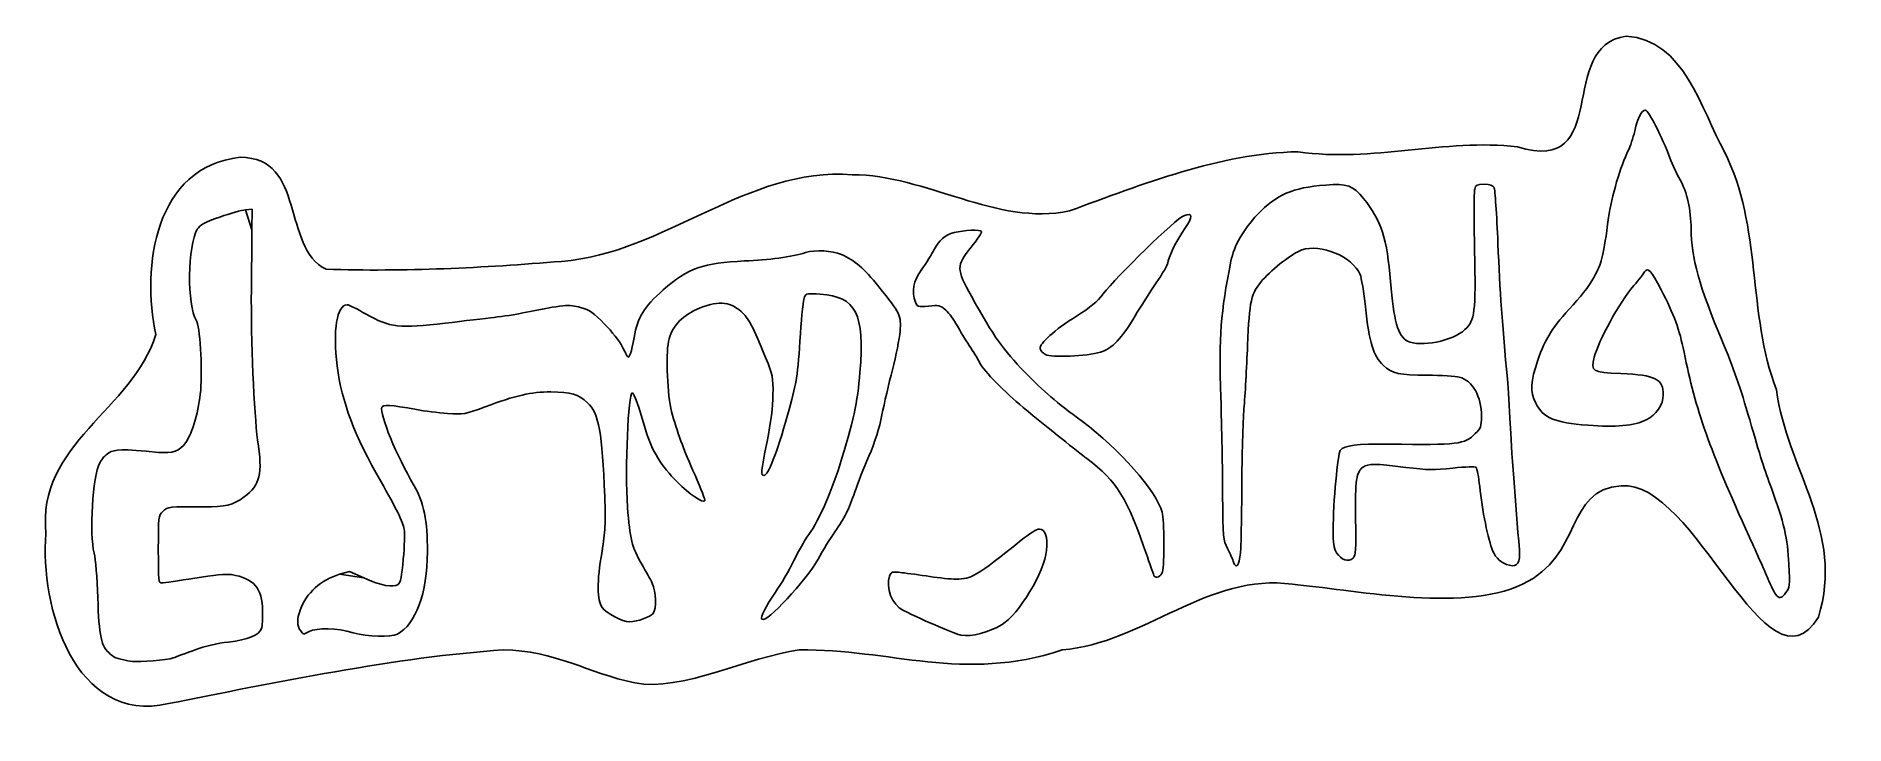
# Model space of a CAD drawing. Extents: x 9 to 284, y 59 to 163.
import ezdxf

# ---------------------------------------------------------------- set-up
doc = ezdxf.new("R2010")
doc.units = 0
doc.layers.add('Layer_1', color=7, linetype='CONTINUOUS')
doc.layers.add('Layer_2', color=7, linetype='CONTINUOUS')

msp = doc.modelspace()

# ---------------------------------------------------------------- linework, layer by layer
at = {"layer": 'Layer_1', "color": 7}
for points in [[(40.800187, 137.012466), (41.787964, 137.082824), (41.770015, 133.978379)], [(162.44047, 114.988851), (162.44047, 114.988851)], [(191.069714, 83.374515), (191.069855, 83.374515)], [(55.11176, 81.514445), (56.593294, 81.945116), (58.786183, 80.961402)], [(179.004685, 81.257735), (179.004685, 81.257735)], [(273.718124, 78.181203), (273.718124, 78.181203)], [(57.169064, 72.629243), (57.169075, 72.629243)], [(149.596848, 72.238845), (149.596848, 72.238845)], [(23.584623, 68.262192), (23.584632, 68.262192)]]:
    msp.add_lwpolyline(points, close=True, dxfattribs=at)
for points in [[(252.064991, 149.000701), (252.54762, 151.099249), (253.112177, 152.181712), (253.724091, 152.181712)], [(253.724091, 152.181712), (254.141526, 152.181712), (256.239453, 148.056442), (257.428314, 144.897896)], [(251.090252, 146.037368), (251.384638, 146.616149), (251.823296, 147.949649), (252.064991, 149.000701)], [(248.09943, 135.812824), (248.532444, 138.968153), (249.937233, 143.770644), (251.090252, 146.037368)], [(257.428314, 144.897896), (257.807113, 143.891548), (258.501803, 142.395657), (258.972126, 141.573628)], [(194.707614, 136.298923), (197.598586, 139.342379), (199.976082, 140.367269), (205.082922, 140.771524)], [(205.082922, 140.771524), (208.322494, 141.02798), (209.228794, 140.708024), (210.829756, 138.742714)], [(227.733654, 140.133843), (227.904681, 140.815297), (228.052311, 140.892824), (229.178858, 140.892824)], [(229.178858, 140.892824), (230.089673, 140.892824), (230.502593, 140.75747), (230.685473, 140.398935)], [(230.685473, 140.398935), (230.824044, 140.127296), (231.087385, 136.285546), (231.27066, 131.861704)], [(258.972126, 141.573628), (260.010845, 139.758149), (260.639693, 136.959041), (260.646776, 134.11949)], [(210.829756, 138.742714), (213.473868, 135.496763), (214.437685, 132.524672), (214.937275, 126.076148)], [(227.716156, 130.830492), (227.621076, 135.529896), (227.629006, 139.71638), (227.733654, 140.133843)], [(33.455655, 134.040524), (33.875097, 134.730247), (34.501187, 135.071567), (36.8905, 135.913041)], [(36.8905, 135.913041), (38.49755, 136.479009), (40.256909, 136.973745), (40.800187, 137.012466)], [(171.242812, 124.207865), (173.22325, 126.831516), (182.306318, 135.655061), (183.489958, 136.105093)], [(183.489958, 136.105093), (184.886225, 136.635953), (184.936093, 135.985007), (183.640665, 134.138258)], [(190.663116, 129.180593), (191.130391, 131.529387), (192.549461, 134.02695), (194.707614, 136.298923)], [(246.128729, 127.205037), (247.123816, 129.200772), (247.294138, 129.944653), (248.09943, 135.812824)], [(33.298246, 120.221759), (31.878834, 122.396648), (31.983903, 131.620432), (33.455655, 134.040524)], [(41.770015, 133.978379), (41.760137, 132.270926), (41.722379, 128.143426), (41.686082, 124.806148)], [(145.533045, 130.950775), (146.25068, 132.383109), (147.181562, 133.174187), (148.575372, 133.53625)], [(148.575372, 133.53625), (150.072844, 133.925208), (152.628676, 134.023394), (152.737981, 133.696157)], [(152.737981, 133.696157), (152.789825, 133.540935), (152.072529, 132.464954), (151.14399, 131.305077)], [(183.640665, 134.138258), (182.431032, 132.413787), (181.064625, 129.634463), (181.064625, 128.898455)], [(260.646776, 134.11949), (260.657783, 129.724407), (261.883136, 125.302182), (265.377978, 117.045037)], [(116.669346, 129.215758), (120.333366, 129.357659), (123.914738, 129.850701), (125.98529, 130.49826)], [(125.98529, 130.49826), (127.435291, 130.951735), (130.034219, 130.812571), (131.42422, 130.207035)], [(131.42422, 130.207035), (133.458591, 129.320773), (134.837895, 128.131234), (137.11715, 125.297441)], [(143.664565, 127.963058), (144.35996, 128.943131), (145.200785, 130.287609), (145.533045, 130.950775)], [(151.14399, 131.305077), (148.876645, 128.472864), (148.879975, 128.010245), (151.19781, 123.844702)], [(201.428454, 130.895939), (200.00072, 130.384637), (197.088921, 128.144414), (195.487705, 126.325322)], [(210.308351, 127.167558), (209.178785, 129.871021), (204.2938, 131.922043), (201.428454, 130.895939)], [(226.2567, 118.773338), (227.773899, 120.226923), (227.908237, 121.336762), (227.716156, 130.830492)], [(231.27066, 131.861704), (231.570183, 124.632553), (231.937185, 119.351865), (232.702458, 111.259482)], [(104.336449, 124.820965), (108.079867, 128.119635), (110.483534, 128.976179), (116.669346, 129.215758)], [(142.69039, 122.950707), (142.044186, 124.650362), (142.319635, 126.067512), (143.664565, 127.963058)], [(181.064625, 128.898455), (181.064625, 128.674512), (180.263509, 127.312903), (179.284339, 125.87261)], [(189.126698, 108.437259), (188.84219, 117.994235), (189.082135, 121.233779), (190.663116, 129.180593)], [(211.111245, 122.267926), (210.880726, 124.457576), (210.519425, 126.662409), (210.308351, 127.167558)], [(242.695101, 122.548371), (244.262902, 124.265044), (245.498019, 125.940117), (246.128729, 127.205037)], [(253.560176, 127.554767), (253.423807, 127.311096), (252.69446, 126.370732), (251.939402, 125.465053)], [(256.110816, 124.827823), (254.634596, 127.701777), (254.01382, 128.365422), (253.560176, 127.554767)], [(41.686082, 124.806148), (41.605048, 117.354974), (42.085551, 105.911145), (42.643326, 102.008153)], [(99.898087, 117.571636), (100.443397, 120.714688), (101.341851, 122.182187), (104.336449, 124.820965)], [(128.21572, 124.157969), (126.316026, 124.301648), (126.061687, 124.261375), (125.801817, 123.775783)], [(134.243112, 112.247259), (134.945196, 121.283563), (133.70054, 123.743158), (128.21572, 124.157969)], [(137.11715, 125.297441), (140.389065, 121.229433), (140.535002, 120.921613), (140.336685, 118.5074)], [(151.19781, 123.844702), (154.713282, 117.526819), (155.972078, 115.738066), (159.326289, 112.294306)], [(167.166733, 120.821199), (169.328188, 122.1731), (170.343963, 123.017085), (171.242812, 124.207865)], [(179.284339, 125.87261), (178.305169, 124.432345), (176.876419, 122.187888), (176.109339, 120.884953)], [(195.487705, 126.325322), (193.709507, 124.305176), (193.460051, 123.222063), (193.187791, 116.339482)], [(214.937275, 126.076148), (215.393657, 120.185888), (216.082843, 117.763039), (217.512242, 117.023871)], [(251.939402, 125.465053), (249.62264, 122.686151), (246.621771, 117.249423), (245.92234, 114.563824)], [(259.566938, 115.361723), (258.882267, 118.774213), (258.051376, 121.04994), (256.110816, 124.827823)], [(54.738493, 113.234191), (54.051008, 118.658699), (54.686076, 122.548371), (56.259225, 122.548371)], [(56.259225, 122.548371), (56.486803, 122.548371), (57.795225, 121.900699), (59.166828, 121.109094)], [(59.166828, 121.109094), (62.65094, 119.098289), (64.339368, 118.906519), (71.182286, 119.744267)], [(78.617964, 120.632336), (79.937353, 120.781603), (81.905853, 121.085726), (82.992409, 121.308117)], [(82.992409, 121.308117), (89.189473, 122.576621), (89.975306, 122.650563), (91.756382, 122.132798)], [(91.756382, 122.132798), (93.186696, 121.717), (93.71015, 121.355728), (95.405967, 119.614021)], [(109.37045, 121.815722), (107.044744, 120.772007), (105.570807, 119.083415), (105.125212, 116.952243)], [(116.160717, 121.520517), (114.364149, 123.143605), (112.509066, 123.224265), (109.37045, 121.815722)], [(119.894793, 114.505037), (117.934469, 119.301235), (117.302071, 120.489362), (116.160717, 121.520517)], [(125.801817, 123.775783), (125.642051, 123.477277), (125.367816, 120.951727), (125.192386, 118.163484)], [(144.661571, 122.363092), (143.026884, 122.192234), (142.972612, 122.208434), (142.69039, 122.950707)], [(147.279267, 121.716351), (146.402205, 122.486451), (146.235524, 122.527627), (144.661571, 122.363092)], [(149.024247, 119.392816), (148.579719, 120.2184), (147.794464, 121.264005), (147.279267, 121.716351)], [(213.849224, 113.319055), (212.304311, 114.760138), (211.690421, 116.76654), (211.111245, 122.267926)], [(237.329464, 114.101177), (238.495719, 117.439048), (239.562067, 119.117818), (242.695101, 122.548371)], [(33.976412, 109.486082), (34.261795, 113.029862), (33.862058, 119.357848), (33.298246, 120.221759)], [(71.182286, 119.744267), (73.952521, 120.083442), (77.298575, 120.483068), (78.617964, 120.632336)], [(95.405967, 119.614021), (96.494843, 118.495688), (97.703242, 116.952158), (98.091298, 116.183977)], [(140.336685, 118.5074), (140.245132, 117.39265), (139.726408, 114.766093), (139.184005, 112.670593)], [(150.874383, 116.339482), (150.301359, 117.193204), (149.468775, 118.567203), (149.024247, 119.392816)], [(161.640483, 115.86913), (161.494349, 116.627969), (163.87907, 118.764899), (167.166733, 120.821199)], [(176.109339, 120.884953), (174.07748, 117.433742), (172.595532, 115.882423), (170.811802, 115.339371)], [(217.512242, 117.023871), (219.432906, 116.030646), (224.439415, 117.032337), (226.2567, 118.773338)], [(98.091298, 116.183977), (98.479353, 115.415768), (98.83072, 114.732226), (98.872113, 114.664973)], [(98.872113, 114.664973), (99.120915, 114.260661), (99.519627, 115.390255), (99.898087, 117.571636)], [(105.125212, 116.952243), (104.694781, 114.893573), (104.964563, 108.620422), (105.582432, 106.320593)], [(125.192386, 118.163484), (124.790869, 111.781198), (124.598422, 110.562788), (123.228571, 105.731143)], [(152.491657, 113.658371), (152.175202, 114.279259), (151.447435, 115.485759), (150.874383, 116.339482)], [(162.44047, 114.988851), (162.053798, 115.196228), (161.693795, 115.592355), (161.640483, 115.86913)], [(193.187791, 116.339482), (193.05574, 113.002204), (192.812577, 108.684204), (192.647364, 106.743926)], [(265.377978, 117.045037), (267.064651, 113.060059), (268.141329, 109.9684), (269.555149, 105.050593)], [(61.406128, 95.596148), (57.339179, 102.691921), (55.436798, 107.724338), (54.738493, 113.234191)], [(121.01736, 108.860593), (121.046824, 111.548618), (120.993371, 111.817012), (119.894793, 114.505037)], [(159.051292, 106.927455), (156.358553, 109.131441), (153.088981, 112.486386), (152.491657, 113.658371)], [(170.811802, 115.339371), (168.779859, 114.720796), (163.363252, 114.493974), (162.44047, 114.988851)], [(220.496009, 111.822346), (216.353382, 111.825168), (215.165141, 112.091586), (213.849224, 113.319055)], [(237.015181, 107.582126), (236.134394, 109.325639), (236.21017, 110.897729), (237.329464, 114.101177)], [(245.92234, 114.563824), (245.352985, 112.37759), (245.518367, 112.275877), (249.956481, 112.08278)], [(269.473643, 87.270593), (263.439845, 100.560437), (261.344627, 106.501582), (259.566938, 115.361723)], [(131.120775, 97.995037), (133.216275, 104.668153), (133.894906, 107.765881), (134.243112, 112.247259)], [(139.184005, 112.670593), (138.641602, 110.575093), (137.925152, 107.479284), (137.591904, 105.791031)], [(159.326289, 112.294306), (162.267355, 109.274726), (164.001188, 107.783802), (168.078452, 104.768371)], [(225.389432, 111.54193), (224.837348, 111.695289), (222.635281, 111.821499), (220.496009, 111.822346)], [(228.760068, 105.55134), (228.760068, 108.638399), (227.448186, 110.970006), (225.389432, 111.54193)], [(232.702458, 111.259482), (232.841904, 109.784871), (233.03661, 106.736871), (233.135105, 104.486148)], [(249.956481, 112.08278), (255.276059, 111.85133), (256.417959, 111.271815), (256.417959, 108.803556)], [(31.70986, 101.589109), (32.719383, 103.022205), (33.743107, 106.588986), (33.976412, 109.486082)], [(66.79817, 106.596267), (62.728083, 107.336198), (61.703215, 107.403), (61.5255, 106.939873)], [(87.228762, 109.283926), (84.218204, 109.283926), (81.87887, 108.752191), (77.239741, 107.013448)], [(92.811862, 107.62508), (91.399428, 108.970264), (90.343744, 109.283926), (87.228762, 109.283926)], [(95.424247, 93.338371), (95.058761, 103.14119), (94.539776, 105.979414), (92.811862, 107.62508)], [(99.620002, 109.142815), (98.972542, 109.142815), (98.492595, 97.539164), (98.900161, 91.739187)], [(101.736824, 103.216148), (100.618457, 107.062724), (99.875509, 109.142815), (99.620002, 109.142815)], [(120.12218, 101.754153), (120.710387, 104.670073), (120.996306, 106.939732), (121.01736, 108.860593)], [(189.399974, 93.620593), (189.381347, 97.345926), (189.258383, 104.013426), (189.126698, 108.437259)], [(244.987959, 104.202797), (239.744213, 104.631916), (238.168087, 105.299993), (237.015181, 107.582126)], [(256.417959, 108.803556), (256.417959, 107.37458), (255.324376, 105.788491), (253.804524, 105.013114)], [(61.5255, 106.939873), (61.138511, 105.931408), (63.797767, 99.486892), (66.453458, 94.997329)], [(71.501751, 106.012604), (70.097399, 106.118606), (67.980789, 106.381271), (66.79817, 106.596267)], [(77.239741, 107.013448), (74.096327, 105.835283), (74.022074, 105.822329), (71.501751, 106.012604)], [(105.582432, 106.320593), (106.385352, 103.331972), (107.435136, 100.485818), (109.156635, 96.630352)], [(123.228571, 105.731143), (121.577402, 99.907234), (120.272181, 96.583926), (119.635995, 96.583926)], [(137.591904, 105.791031), (137.196257, 103.786689), (136.504164, 101.596165), (135.597525, 99.478736)], [(168.764591, 99.124942), (167.260177, 100.270228), (163.20597, 103.526931), (159.051292, 106.927455)], [(168.078452, 104.768371), (173.684288, 100.62247), (179.311263, 94.220202), (180.217987, 90.956274)], [(192.647364, 106.743926), (192.482151, 104.803648), (192.332997, 99.469648), (192.315866, 94.890593)], [(227.8258, 102.930991), (228.674837, 103.780028), (228.760068, 104.019071), (228.760068, 105.55134)], [(253.804524, 105.013114), (252.135547, 104.161677), (249.005618, 103.874008), (244.987959, 104.202797)], [(269.555149, 105.050593), (271.167231, 99.443091), (271.787837, 97.482042), (272.857572, 94.615172)], [(42.643326, 102.008153), (43.40665, 96.666899), (43.053768, 95.179221), (40.575027, 93.288615)], [(106.429477, 95.597926), (104.106884, 97.907887), (102.541138, 100.44975), (101.736824, 103.216148)], [(214.731055, 101.33985), (225.292037, 101.187987), (226.192184, 101.297376), (227.8258, 102.930991)], [(233.135105, 104.486148), (233.284401, 101.074618), (233.939128, 92.071814), (234.534843, 85.238819)], [(18.617845, 98.505521), (18.881093, 99.014593), (19.503063, 99.687101), (20, 100)], [(20, 100), (20.942413, 100.593373), (21.981491, 100.604944), (27.56217, 100.084131)], [(27.56217, 100.084131), (29.686798, 99.885841), (30.792668, 100.287105), (31.70986, 101.589109)], [(119.635995, 96.583926), (119.112891, 96.583926), (119.142276, 96.896403), (120.12218, 101.754153)], [(135.597525, 99.478736), (134.83386, 97.695233), (133.876788, 95.266541), (133.470698, 94.081631)], [(177.951065, 84.166148), (174.834654, 93.281729), (173.425152, 95.576929), (168.764591, 99.124942)], [(206.199336, 88.258371), (206.224172, 92.458571), (206.897752, 99.895776), (207.297068, 100.376936)], [(207.297068, 100.376936), (207.959161, 101.174694), (209.783474, 101.410999), (214.731055, 101.33985)], [(17.776176, 84.719332), (17.018926, 87.633389), (17.557502, 96.455063), (18.617845, 98.505521)], [(109.156635, 96.630352), (110.080891, 94.560365), (110.75828, 92.787953), (110.661947, 92.691602)], [(126.181547, 87.153414), (127.781013, 89.282527), (129.724367, 93.548203), (131.120775, 97.995037)], [(210.78223, 97.853051), (209.725336, 97.112782), (209.543049, 95.870976), (209.629098, 89.99748)], [(217.24526, 97.802195), (212.538951, 98.392124), (211.562857, 98.3998), (210.78223, 97.853051)], [(224.405266, 97.678835), (221.521604, 97.362521), (220.630205, 97.377874), (217.24526, 97.802195)], [(227.959883, 97.779194), (227.800146, 97.93896), (226.421772, 97.900041), (224.405266, 97.678835)], [(228.49128, 94.863895), (228.34252, 96.323802), (228.103393, 97.635712), (227.959883, 97.779194)], [(64.927613, 88.371344), (64.714442, 89.507627), (63.683586, 91.622572), (61.406128, 95.596148)], [(66.453458, 94.997329), (67.886817, 92.574197), (68.48057, 89.609735), (68.468483, 84.936813)], [(110.661947, 92.691602), (110.308475, 92.338147), (108.365945, 93.672014), (106.429477, 95.597926)], [(133.470698, 94.081631), (132.535865, 91.35401), (131.905042, 90.093182), (130.415868, 87.976148)], [(190.150488, 85.436148), (189.445581, 86.824089), (189.433276, 86.958483), (189.399974, 93.620593)], [(192.315866, 94.890593), (192.29865, 90.311537), (192.204981, 85.749697), (192.107416, 84.753199)], [(230.460146, 85.138206), (229.801129, 86.675612), (228.843775, 91.404753), (228.49128, 94.863895)], [(272.857572, 94.615172), (274.74039, 89.569265), (275.345982, 86.934607), (275.518759, 83.037259)], [(28.228462, 91.093434), (27.544156, 90.40913), (27.535734, 90.338772), (27.535734, 85.307878)], [(34.501173, 91.788067), (29.146957, 91.858736), (28.974692, 91.839658), (28.228462, 91.093434)], [(40.575027, 93.288615), (38.988517, 92.078559), (37.64473, 91.746553), (34.501173, 91.788067)], [(95.012818, 85.012815), (95.519703, 88.042019), (95.577846, 89.218632), (95.424247, 93.338371)], [(98.900161, 91.739187), (99.238593, 86.923064), (99.551086, 85.680835), (101.102327, 82.98502)], [(180.217987, 90.956274), (180.529871, 89.833509), (180.552561, 83.004324), (180.248015, 81.909866)], [(64.79494, 83.87323), (64.969133, 85.807609), (65.028837, 87.831792), (64.927613, 88.371344)], [(158.76907, 86.704003), (159.95954, 87.657096), (161.16666, 88.398804), (161.527736, 88.39903)], [(161.527736, 88.39903), (162.416764, 88.39903), (162.808234, 87.244515), (162.626455, 85.156974)], [(206.73903, 84.808712), (206.292188, 85.541558), (206.187286, 86.212062), (206.199336, 88.258371)], [(209.629098, 89.99748), (209.700134, 85.14783), (209.652523, 84.412641), (209.240055, 83.99944)], [(27.535734, 85.307878), (27.535734, 80.431389), (27.559328, 80.215037), (28.090953, 80.215037)], [(124.194533, 83.601704), (124.92769, 85.076315), (125.821827, 86.674596), (126.181547, 87.153414)], [(130.415868, 87.976148), (129.760774, 87.044815), (128.616363, 85.184293), (127.872764, 83.841621)], [(148.817717, 80.791871), (151.264837, 80.814449), (151.83772, 81.154781), (158.76907, 86.704003)], [(191.069855, 83.374515), (190.958377, 83.732288), (190.544667, 84.660037), (190.150488, 85.436148)], [(272.483628, 80.505218), (271.990953, 81.66501), (270.636484, 84.709426), (269.473643, 87.270593)], [(18.327196, 77.957259), (18.237892, 81.053604), (18.01365, 83.805468), (17.776176, 84.719332)], [(68.468483, 84.936813), (68.452255, 78.666089), (66.707044, 73.902601), (63.885857, 72.428724)], [(63.99865, 79.985619), (64.368779, 80.271595), (64.550502, 81.158788), (64.79494, 83.87323)], [(95.029328, 76.486487), (94.225212, 77.615771), (94.220067, 80.275151), (95.012818, 85.012815)], [(101.102327, 82.98502), (101.666365, 82.004806), (102.362627, 80.732689), (102.649573, 80.158113)], [(127.872764, 83.841621), (126.036739, 80.526526), (119.985358, 74.031351), (119.336924, 74.679785)], [(121.396498, 78.803926), (122.20227, 79.968093), (123.461405, 82.127093), (124.194533, 83.601704)], [(162.626455, 85.156974), (162.349397, 81.975568), (158.37441, 75.355453), (155.854533, 73.878697)], [(179.004685, 81.257735), (178.929304, 81.38276), (178.455199, 82.691537), (177.951065, 84.166148)], [(192.107416, 84.753199), (191.924847, 82.888077), (191.427261, 82.226971), (191.069714, 83.374515)], [(209.240055, 83.99944), (208.568169, 83.326227), (207.415545, 83.699212), (206.73903, 84.808712)], [(233.023373, 82.89485), (231.767456, 83.203291), (231.002606, 83.872694), (230.460146, 85.138206)], [(234.534843, 85.238819), (234.701664, 83.325549), (234.232442, 82.597924), (233.023373, 82.89485)], [(275.518759, 83.037259), (275.666389, 79.707884), (275.640425, 79.465822), (275.057212, 78.733371)], [(28.090953, 80.215037), (28.396319, 80.215037), (30.636413, 80.540722), (33.068935, 80.938796)], [(33.068935, 80.938796), (35.962621, 81.412337), (37.892869, 81.595781), (38.652052, 81.46943)], [(38.652052, 81.46943), (42.090109, 80.897225), (43.36562, 79.407628), (43.401711, 75.922578)], [(49.109921, 76.066935), (50.042857, 78.682458), (52.244735, 80.680958), (55.11176, 81.514445)], [(58.786183, 80.961402), (61.367427, 79.803473), (63.295668, 79.44251), (63.99865, 79.985619)], [(102.649573, 80.158113), (103.2688, 78.91817), (103.34603, 76.328555), (102.786601, 75.563479)], [(140.786237, 76.042466), (139.143619, 76.848803), (138.093442, 79.525089), (138.746052, 81.241649)], [(138.746052, 81.241649), (139.002479, 81.916075), (139.089996, 81.94029), (140.636998, 81.764861)], [(140.636998, 81.764861), (141.52913, 81.663656), (143.432465, 81.400568), (144.866606, 81.180181)], [(144.866606, 81.180181), (146.300718, 80.959793), (148.078718, 80.78507), (148.817717, 80.791871)], [(180.248015, 81.909866), (180.05585, 81.21924), (179.274828, 80.809623), (179.004685, 81.257735)], [(273.718124, 78.181203), (273.53183, 78.299623), (272.976303, 79.345454), (272.483628, 80.505218)], [(20.231482, 69.364581), (18.847427, 70.529199), (18.495654, 72.116501), (18.327196, 77.957259)], [(119.336924, 74.679785), (119.059218, 74.957491), (119.901425, 76.643938), (121.396498, 78.803926)], [(275.057212, 78.733371), (274.397687, 77.905105), (274.248956, 77.843778), (273.718124, 78.181203)], [(43.401711, 75.922578), (43.413423, 74.790924), (43.339498, 73.601893), (43.237415, 73.280273)], [(49.141216, 72.940816), (48.609707, 73.699655), (48.600312, 74.638241), (49.109921, 76.066935)], [(99.220187, 74.295398), (98.103721, 74.292576), (95.694221, 75.552754), (95.029328, 76.486487)], [(102.786601, 75.563479), (102.377311, 75.003747), (100.392284, 74.297938), (99.220187, 74.295398)], [(149.596848, 72.238845), (148.916466, 72.336691), (144.096901, 74.417346), (140.786237, 76.042466)], [(43.237415, 73.280273), (42.912645, 72.257076), (41.159241, 71.535575), (38.19643, 71.206052)], [(50.481772, 72.794653), (49.604617, 72.327434), (49.568058, 72.331413), (49.141216, 72.940816)], [(57.169075, 72.629243), (54.701587, 73.348401), (51.662502, 73.423585), (50.481772, 72.794653)], [(63.885857, 72.428724), (62.822105, 71.873), (59.41474, 71.974713), (57.169064, 72.629243)], [(155.854533, 73.878697), (153.705495, 72.61928), (151.312279, 71.992126), (149.596848, 72.238845)], [(23.584632, 68.262192), (21.557345, 68.558751), (20.953048, 68.757436), (20.231482, 69.364581)], [(29.793511, 68.785969), (28.907176, 68.464066), (24.656043, 68.105446), (23.584623, 68.262192)], [(33.11643, 70.022723), (31.832101, 69.539812), (30.336789, 68.98327), (29.793511, 68.785969)], [(38.19643, 71.206052), (36.442546, 71.010952), (34.608513, 70.583752), (33.11643, 70.022723)]]:
    msp.add_open_spline(points, degree=3, dxfattribs=at)
at = {"layer": 'Layer_2', "color": 7}
msp.add_lwpolyline([(39.999999, 145.000001), (39.999999, 145.000001)], close=True, dxfattribs=at)
for points in [[(250.790972, 163.448975), (240.019795, 162.0208), (248.709078, 142.139278), (234.242805, 146.601603)], [(265.727265, 145.82731), (262.144064, 152.362131), (259.6014, 162.877988), (250.790972, 163.448975)], [(200.896223, 145.846329), (188.877547, 145.630776), (177.312797, 140.900381), (166.108307, 136.844947)], [(234.242805, 146.601603), (223.166034, 147.887873), (212.157872, 144.171678), (200.896223, 145.846329)], [(273.610321, 109.603232), (269.172114, 121.282412), (271.458015, 134.453142), (265.727265, 145.82731)], [(39.999999, 145.000001), (26.979982, 143.607457), (24.944732, 128.294491), (27.142703, 118.022257)], [(53.051318, 127.957789), (46.274217, 131.29102), (49.999999, 145.000001), (39.999999, 145.000001)], [(133.062811, 142.354839), (116.95717, 143.5435), (104.592047, 130.392768), (88.864745, 129.163321)], [(166.108307, 136.844947), (155.048983, 134.483134), (144.324778, 142.340818), (133.062811, 142.354839)], [(88.864745, 129.163321), (76.968011, 128.169402), (64.998795, 127.580946), (53.051318, 127.957789)], [(27.142703, 118.022257), (23.720093, 106.654498), (8.958068, 101.339317), (10.449206, 87.700146)], [(279.999999, 75), (284.024973, 87.916255), (275.283487, 97.395851), (273.610321, 109.603232)], [(235.000001, 79.999998), (244.277368, 84.42119), (241.420526, 94.381582), (250, 94.999999)], [(250, 94.999999), (261.289343, 96.000773), (272.18408, 62.142542), (279.999999, 75)], [(10.449206, 87.700146), (9.484863, 76.681364), (14.785856, 58.59714), (29.06579, 61.832741)], [(165, 69.999998), (177.313212, 71.025966), (187.349988, 81.838789), (200.000001, 79.999998)], [(200.000001, 79.999998), (208.597698, 79.309355), (225.722637, 75.578806), (235.000001, 79.999998)], [(29.06579, 61.832741), (44.628189, 64.919259), (64.117471, 68.982339), (80.000001, 69.999998)], [(80.000001, 69.999998), (87.848765, 69.951329), (92.93595, 66.43576), (100, 65)], [(100, 65), (107.064051, 63.564242), (117.1912, 68.960083), (125.000001, 69.999998)], [(125.000001, 69.999998), (138.840281, 70.207096), (149.999999, 65), (165, 69.999998)]]:
    msp.add_open_spline(points, degree=3, dxfattribs=at)

doc.saveas('drawing.dxf')
